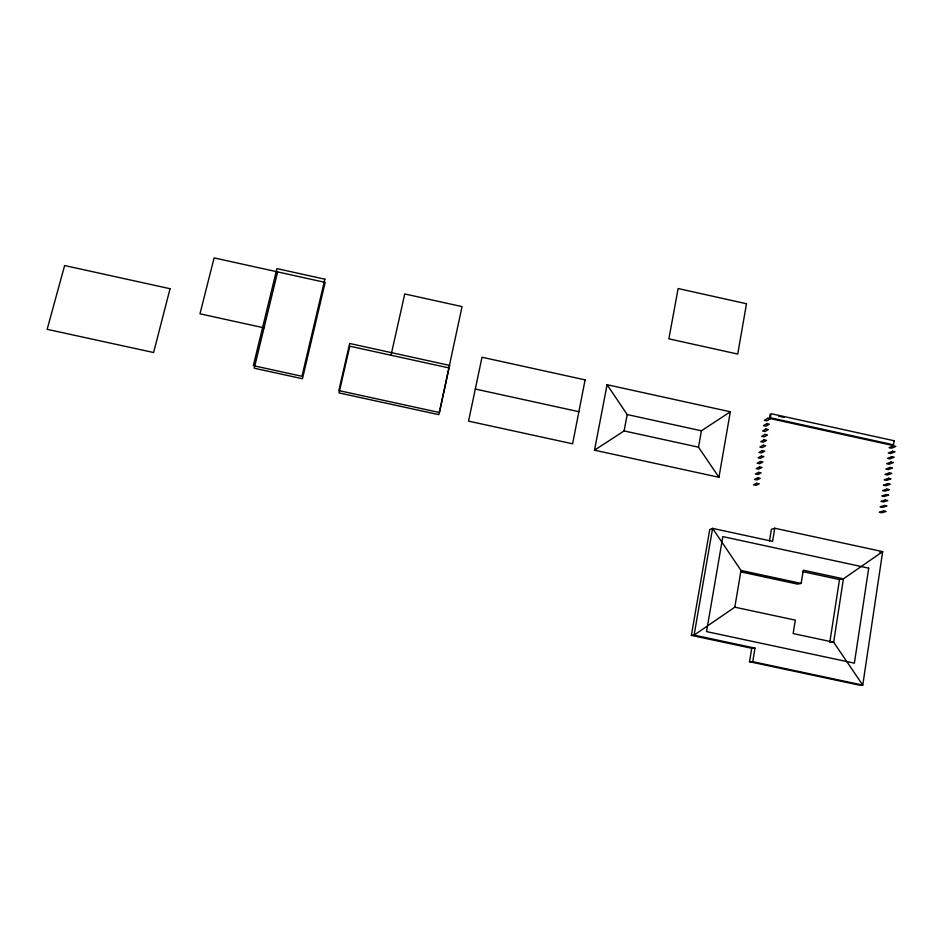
<?xml version="1.0" encoding="UTF-8"?>
<svg xmlns="http://www.w3.org/2000/svg" width="943" height="943" viewBox="0 0 943 943"><rect width="100%" height="100%" fill="white"/><g stroke="black" fill="none" stroke-linecap="round" stroke-linejoin="round"><path stroke-width="1.41" d="M830.005 641.016L839.506 579.556L843.419 578.837L882.672 551.631L774.733 528.233L771.386 529.377L769.476 540.94M740.75 571.882L797.578 584.118L801.161 583.422L803.283 570.173L843.419 578.837L833.659 642.23L862.762 685.113L858.637 684.972L749.532 661.738L751.748 648.277L754.989 648.112L752.762 661.68L749.532 661.738M774.733 528.233L772.576 541.365L712.602 528.386L709.749 529.518L691.36 635.393L751.748 648.277M754.989 648.112L694.095 635.122L734.821 607.174L741.009 570.468L712.602 528.386L694.095 635.122L691.36 635.393M770.089 414.295L769.405 418.374L892.302 445.367M718.943 477.288L730.33 411.773L607.08 384.709L594.514 450.188L718.943 477.288L698.504 447.182L624.113 430.927L594.514 450.188M698.504 447.182L701.415 430.798L730.33 411.773M624.113 430.927L627.201 414.555L607.08 384.709M391.039 355.24L404.747 293.945L462.058 306.605L438.825 414.661L339.032 392.913L349.77 346.199L448.88 367.923M277.619 271.914L254.245 368.218L302.467 378.732L325.158 282.405L214.108 257.887L199.987 313.819L264.04 327.858M879.866 552.256L882.672 551.631L862.762 685.113L752.762 661.68M829.781 642.454L833.659 642.23L793.146 633.566L795.291 620.129L734.821 607.174M741.009 570.468L801.161 583.422M802.528 571.588L839.506 579.556M627.201 414.555L701.415 430.798M475.307 389.035L578.884 411.69M778.659 416.169L784.376 417.431M868.703 568.146L854.382 663.165L706.531 631.598L722.845 536.614L868.703 568.146M894.164 440.758L893.551 444.837L770.372 417.773L771.068 413.694L894.164 440.758M746.502 303.752L737.732 354.073L668.87 338.832L678.135 288.534L746.502 303.752M585.096 379.876L572.613 443.799L468.541 421.132L482.003 357.232L585.096 379.876M449.611 365.401L439.485 412.515L338.843 390.591L349.676 343.488L449.611 365.401M324.852 279.187L301.972 376.281L253.337 365.672L276.924 268.602L324.852 279.187M170.058 288.711L153.615 352.529L47.15 329.331L64.619 265.549L170.058 288.711M767.732 418.268L764.384 420.319L766.848 420.861L770.207 418.81L767.732 418.268M766.824 423.643L763.488 425.647L765.94 426.189L769.299 424.185L766.824 423.643M765.916 429.018L762.592 430.986L765.044 431.529L768.392 429.56L765.916 429.018M765.009 434.405L761.685 436.338L764.148 436.88L767.496 434.947L765.009 434.405M764.101 439.803L760.789 441.689L763.241 442.232L766.588 440.346L764.101 439.803M763.193 445.214L759.881 447.053L762.345 447.595L765.681 445.756L763.193 445.214M762.286 450.624L758.974 452.428L761.437 452.958L764.773 451.167L762.286 450.624M761.378 456.047L758.066 457.803L760.529 458.345L763.854 456.589L761.378 456.047M760.459 461.481L757.158 463.19L759.622 463.732L762.946 462.023L760.459 461.481M759.539 466.915L756.251 468.588L758.714 469.131L762.038 467.457L759.539 466.915M758.632 472.36L755.331 473.987L757.807 474.529L761.119 472.914L758.632 472.36M757.712 477.818L754.424 479.398L756.899 479.94L760.199 478.36L757.712 477.818M756.793 483.287L753.504 484.82L755.98 485.362L759.292 483.83L756.793 483.287M893.398 445.874L889.037 447.701L891.477 448.231L895.85 446.416L893.398 445.874M892.585 451.249L888.235 453.029L890.675 453.559L895.048 451.791L892.585 451.249M891.783 456.636L887.434 458.369L889.874 458.899L894.247 457.178L891.783 456.636M890.97 462.023L886.632 463.72L889.072 464.251L893.434 462.565L890.97 462.023M890.168 467.422L885.819 469.072L888.259 469.614L892.632 467.964L890.168 467.422M889.355 472.832L885.017 474.447L887.457 474.977L891.819 473.374L889.355 472.832M888.542 478.254L884.204 479.81L886.656 480.352L891.005 478.785L888.542 478.254M887.728 483.676L883.391 485.197L885.842 485.728L890.204 484.219L887.728 483.676M886.915 489.111L882.589 490.584L885.041 491.126L889.39 489.653L886.915 489.111M886.102 494.545L881.776 495.983L884.228 496.513L888.577 495.087L886.102 494.545M885.288 500.002L880.962 501.393L883.414 501.924L887.764 500.544L885.288 500.002M884.463 505.46L880.149 506.804L882.601 507.334L886.939 506.002L884.463 505.46M883.65 510.929L879.336 512.226L881.788 512.756L886.125 511.46L883.65 510.929"/></g></svg>
